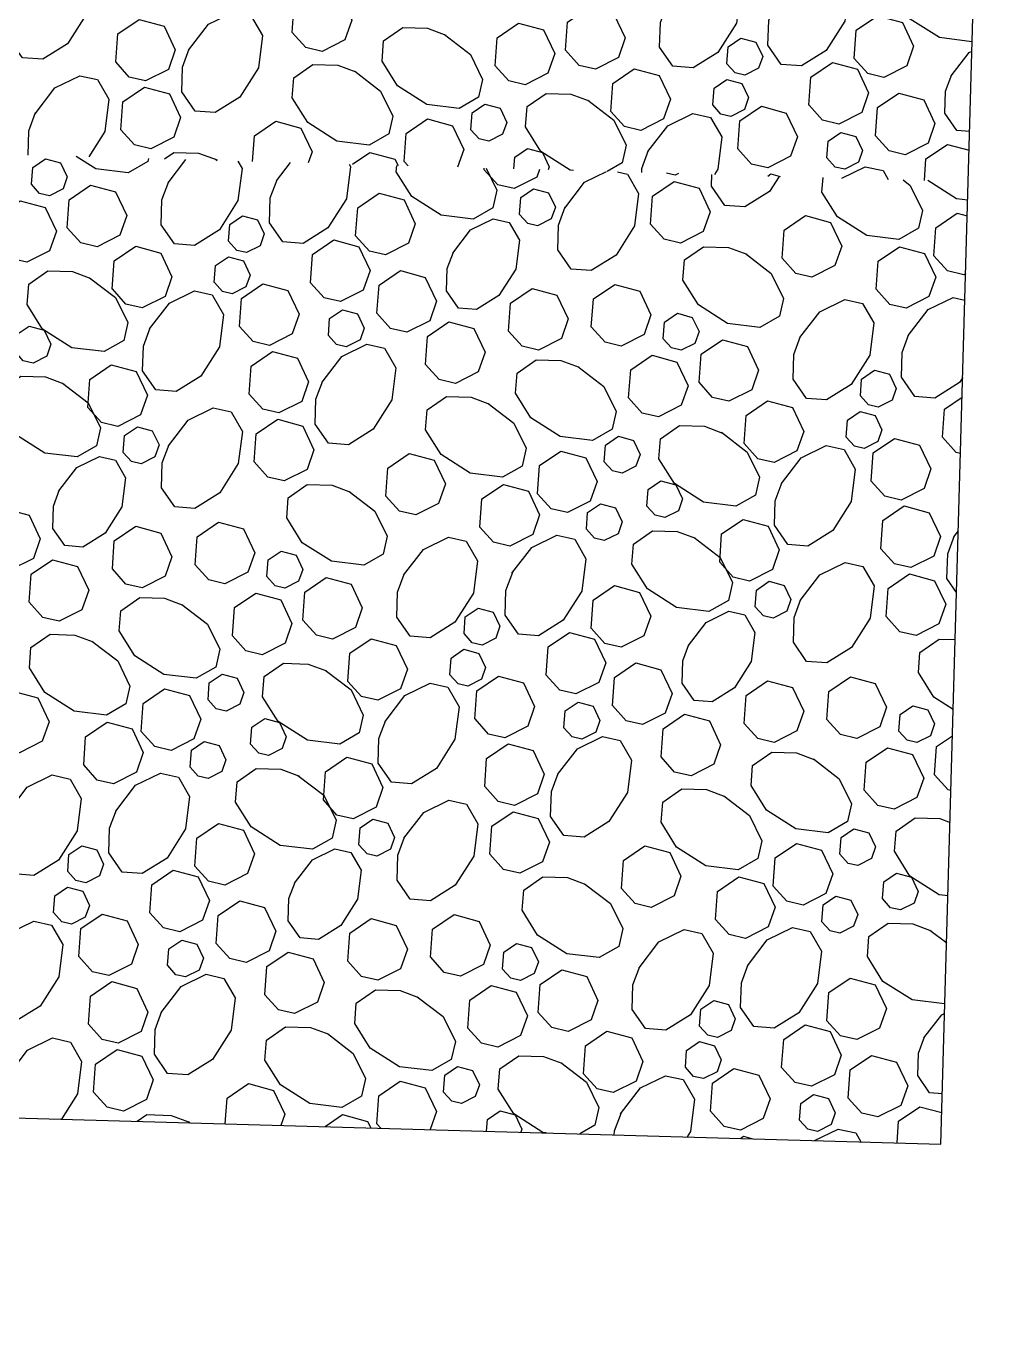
# Model space of a CAD drawing. Header units: feet. Extents: x 6037 to 11520, y 4436 to 7866.
# Drawn here: x 10189.62 to 10200.95, y 5021.64 to 5037.06 of the extents above; entities that cross this region are included whole.
import ezdxf

# ---------------------------------------------------------------- set-up
doc = ezdxf.new("R2010")
doc.units = ezdxf.units.FT
doc.header["$LTSCALE"] = 0.4
doc.header["$MEASUREMENT"] = 0
doc.layers.add('PAVING', color=7, linetype='Continuous')
doc.layers.add('STORM', color=7, linetype='Continuous')

msp = doc.modelspace()

# ---------------------------------------------------------------- linework, layer by layer
at = {"layer": 'PAVING'}
msp.add_arc((9099.491, 3966.236), 1415.192, 38.959154, 49.587737, dxfattribs=at)
at = {"layer": 'STORM', "color": 1, "ltscale": 5, "flags": 128}
for points in [[(10200.628, 5035.245), (10200.948, 5046.492), (10178.453, 5047.131), (10178.133, 5035.884)], [(10189.502, 5037.405), (10189.733, 5037.708), (10190.026, 5037.851), (10190.234, 5037.804), (10190.365, 5037.575), (10190.319, 5037.198), (10190.101, 5036.856), (10189.812, 5036.676), (10189.577, 5036.693), (10189.421, 5036.917), (10189.429, 5037.206), (10189.509, 5037.421)], [(10200.675, 5036.886), (10200.669, 5036.882), (10200.291, 5036.929), (10199.949, 5037.146), (10199.769, 5037.436), (10199.787, 5037.671), (10200.011, 5037.827), (10200.299, 5037.818), (10200.514, 5037.738)], [(10197.102, 5037.306), (10197.333, 5037.608), (10197.626, 5037.751), (10197.834, 5037.705), (10197.965, 5037.476), (10197.919, 5037.099), (10197.701, 5036.757), (10197.412, 5036.576), (10197.176, 5036.594), (10197.021, 5036.818), (10197.03, 5037.107), (10197.109, 5037.321)], [(10198.368, 5037.329), (10198.599, 5037.631), (10198.892, 5037.774), (10199.101, 5037.728), (10199.232, 5037.499), (10199.185, 5037.122), (10198.968, 5036.78), (10198.678, 5036.599), (10198.443, 5036.617), (10198.287, 5036.841), (10198.296, 5037.13), (10198.376, 5037.344)], [(10192.726, 5036.991), (10192.75, 5037.318), (10193, 5037.488), (10193.292, 5037.41), (10193.423, 5037.133), (10193.342, 5036.904), (10193.076, 5036.769), (10192.886, 5036.813), (10192.726, 5036.991)], [(10191.517, 5036.782), (10191.748, 5037.085), (10192.041, 5037.228), (10192.249, 5037.182), (10192.381, 5036.953), (10192.334, 5036.575), (10192.116, 5036.234), (10191.827, 5036.053), (10191.592, 5036.071), (10191.436, 5036.295), (10191.445, 5036.584), (10191.525, 5036.798)], [(10195.922, 5036.782), (10195.946, 5037.11), (10196.196, 5037.28), (10196.488, 5037.202), (10196.619, 5036.925), (10196.539, 5036.696), (10196.272, 5036.561), (10196.082, 5036.605), (10195.922, 5036.782)], [(10190.665, 5036.645), (10190.688, 5036.973), (10190.939, 5037.143), (10191.231, 5037.064), (10191.361, 5036.787), (10191.281, 5036.558), (10191.014, 5036.424), (10190.824, 5036.468), (10190.665, 5036.645)], [(10195.1, 5036.6), (10195.123, 5036.928), (10195.374, 5037.098), (10195.665, 5037.02), (10195.796, 5036.742), (10195.716, 5036.513), (10195.45, 5036.379), (10195.259, 5036.423), (10195.1, 5036.6)], [(10199.294, 5036.687), (10199.317, 5037.015), (10199.567, 5037.185), (10199.86, 5037.107), (10199.99, 5036.829), (10199.91, 5036.6), (10199.643, 5036.465), (10199.454, 5036.51), (10199.294, 5036.687)], [(10194.508, 5036.966), (10194.81, 5036.734), (10194.953, 5036.441), (10194.906, 5036.234), (10194.678, 5036.102), (10194.3, 5036.149), (10193.959, 5036.366), (10193.778, 5036.656), (10193.796, 5036.891), (10194.02, 5037.047), (10194.308, 5037.038), (10194.523, 5036.958)], [(10197.808, 5036.624), (10197.822, 5036.821), (10197.972, 5036.923), (10198.147, 5036.876), (10198.226, 5036.71), (10198.178, 5036.572), (10198.018, 5036.491), (10197.904, 5036.518), (10197.808, 5036.624)], [(10200.429, 5036.484), (10200.637, 5036.756), (10200.672, 5036.773)], [(10193.458, 5036.536), (10193.76, 5036.305), (10193.904, 5036.011), (10193.857, 5035.804), (10193.628, 5035.672), (10193.251, 5035.719), (10192.909, 5035.936), (10192.728, 5036.226), (10192.746, 5036.461), (10192.97, 5036.617), (10193.259, 5036.608), (10193.473, 5036.528)], [(10198.766, 5036.14), (10198.79, 5036.468), (10199.04, 5036.638), (10199.332, 5036.56), (10199.463, 5036.283), (10199.383, 5036.054), (10199.116, 5035.919), (10198.926, 5035.963), (10198.767, 5036.14)], [(10189.722, 5036.039), (10189.953, 5036.341), (10190.246, 5036.484), (10190.454, 5036.438), (10190.586, 5036.209), (10190.539, 5035.832), (10190.351, 5035.536)], [(10196.45, 5036.067), (10196.474, 5036.395), (10196.724, 5036.565), (10197.016, 5036.486), (10197.147, 5036.209), (10197.067, 5035.98), (10196.8, 5035.845), (10196.61, 5035.889), (10196.45, 5036.067)], [(10197.642, 5036.142), (10197.657, 5036.339), (10197.806, 5036.441), (10197.982, 5036.394), (10198.06, 5036.228), (10198.012, 5036.09), (10197.852, 5036.009), (10197.738, 5036.036), (10197.642, 5036.142)], [(10200.645, 5035.832), (10200.496, 5035.844), (10200.356, 5036.045), (10200.364, 5036.305), (10200.436, 5036.498)], [(10190.726, 5035.852), (10190.75, 5036.179), (10191, 5036.35), (10191.292, 5036.271), (10191.423, 5035.994), (10191.343, 5035.765), (10191.075, 5035.63), (10190.885, 5035.675), (10190.726, 5035.852)], [(10199.543, 5035.783), (10199.566, 5036.111), (10199.816, 5036.281), (10200.108, 5036.202), (10200.239, 5035.925), (10200.159, 5035.696), (10199.892, 5035.561), (10199.702, 5035.606), (10199.543, 5035.783)], [(10194.816, 5035.852), (10194.83, 5036.049), (10194.98, 5036.151), (10195.156, 5036.104), (10195.234, 5035.938), (10195.186, 5035.801), (10195.026, 5035.72), (10194.912, 5035.746), (10194.816, 5035.852)], [(10196.016, 5035.375), (10195.977, 5035.38), (10195.635, 5035.598), (10195.454, 5035.887), (10195.472, 5036.123), (10195.696, 5036.278), (10195.985, 5036.269), (10196.199, 5036.19)], [(10196.184, 5036.197), (10196.486, 5035.966), (10196.63, 5035.673), (10196.583, 5035.465), (10196.408, 5035.364)], [(10197.936, 5035.628), (10197.959, 5035.957), (10198.21, 5036.127), (10198.501, 5036.048), (10198.632, 5035.771), (10198.552, 5035.542), (10198.285, 5035.407), (10198.095, 5035.452), (10197.936, 5035.629)], [(10189.641, 5035.556), (10189.65, 5035.84), (10189.729, 5036.054)], [(10194.036, 5035.481), (10194.059, 5035.809), (10194.309, 5035.979), (10194.601, 5035.9), (10194.732, 5035.623), (10194.659, 5035.414)], [(10196.885, 5035.598), (10197.116, 5035.9), (10197.41, 5036.044), (10197.617, 5035.997), (10197.749, 5035.769), (10197.702, 5035.391), (10197.662, 5035.329)], [(10178.133, 5035.883), (10177.814, 5024.636), (10200.309, 5023.997), (10200.628, 5035.245)], [(10192.264, 5035.482), (10192.286, 5035.781), (10192.536, 5035.951), (10192.828, 5035.872), (10192.959, 5035.595), (10192.913, 5035.464)], [(10198.975, 5035.524), (10198.989, 5035.72), (10199.139, 5035.822), (10199.315, 5035.775), (10199.393, 5035.609), (10199.345, 5035.472), (10199.185, 5035.39), (10199.071, 5035.417), (10198.975, 5035.523)], [(10200.115, 5035.259), (10200.133, 5035.512), (10200.384, 5035.682), (10200.639, 5035.613)], [(10189.68, 5035.215), (10189.695, 5035.412), (10189.845, 5035.514), (10190.02, 5035.467), (10190.099, 5035.301), (10190.051, 5035.163), (10189.89, 5035.082), (10189.776, 5035.109), (10189.681, 5035.215)], [(10191.047, 5035.517), (10191.039, 5035.48), (10190.81, 5035.348), (10190.433, 5035.395), (10190.204, 5035.541)], [(10191.235, 5035.511), (10191.346, 5035.588), (10191.634, 5035.58), (10191.849, 5035.5)], [(10191.833, 5035.507), (10191.851, 5035.494)], [(10193.431, 5035.449), (10193.636, 5035.588), (10193.928, 5035.51), (10193.964, 5035.434)], [(10195.318, 5035.395), (10195.328, 5035.531), (10195.478, 5035.633), (10195.653, 5035.585), (10195.732, 5035.42), (10195.719, 5035.384)], [(10196.812, 5035.353), (10196.813, 5035.399), (10196.893, 5035.614)], [(10192.092, 5035.487), (10192.141, 5035.401), (10192.094, 5035.024), (10191.877, 5034.682), (10191.587, 5034.501), (10191.352, 5034.519), (10191.197, 5034.743), (10191.205, 5035.032), (10191.285, 5035.246)], [(10191.277, 5035.231), (10191.486, 5035.505)], [(10193.393, 5035.45), (10193.407, 5035.424), (10193.361, 5035.047), (10193.143, 5034.705), (10192.854, 5034.524), (10192.618, 5034.542), (10192.463, 5034.766), (10192.471, 5035.055), (10192.551, 5035.269)], [(10192.543, 5035.254), (10192.708, 5035.47)], [(10194.993, 5035.405), (10195.119, 5035.147), (10195.073, 5034.939), (10194.844, 5034.807), (10194.467, 5034.854), (10194.125, 5035.072), (10193.944, 5035.361), (10193.95, 5035.434)], [(10194.081, 5035.431), (10194.036, 5035.481)], [(10194.97, 5035.386), (10194.971, 5035.405)], [(10195.617, 5035.387), (10195.587, 5035.299), (10195.32, 5035.164), (10195.129, 5035.209), (10194.97, 5035.386)], [(10196.529, 5035.361), (10196.644, 5035.335), (10196.776, 5035.107), (10196.729, 5034.729), (10196.512, 5034.388), (10196.222, 5034.207), (10195.986, 5034.225), (10195.831, 5034.449), (10195.84, 5034.737), (10195.919, 5034.951)], [(10195.912, 5034.936), (10196.143, 5035.239), (10196.401, 5035.365)], [(10199.149, 5035.287), (10199.425, 5035.421), (10199.633, 5035.375), (10199.692, 5035.271)], [(10190.098, 5034.707), (10190.122, 5035.035), (10190.371, 5035.205), (10190.664, 5035.127), (10190.795, 5034.85), (10190.715, 5034.621), (10190.448, 5034.486), (10190.257, 5034.53), (10190.098, 5034.707)], [(10196.916, 5034.749), (10196.94, 5035.077), (10197.19, 5035.248), (10197.482, 5035.169), (10197.613, 5034.892), (10197.532, 5034.663), (10197.266, 5034.528), (10197.075, 5034.572), (10196.916, 5034.749)], [(10197.243, 5035.341), (10197.204, 5035.321), (10197.103, 5035.345)], [(10198.418, 5035.308), (10198.306, 5035.132), (10198.017, 5034.951), (10197.782, 5034.969), (10197.626, 5035.193), (10197.63, 5035.33)], [(10198.285, 5035.311), (10198.322, 5035.336), (10198.431, 5035.307)], [(10199.866, 5035.267), (10199.95, 5035.202), (10200.093, 5034.909), (10200.047, 5034.701), (10199.818, 5034.57), (10199.441, 5034.617), (10199.099, 5034.834), (10198.918, 5035.124), (10198.931, 5035.293)], [(10200.622, 5035.03), (10200.49, 5035.046), (10200.157, 5035.258)], [(10193.469, 5034.612), (10193.493, 5034.94), (10193.743, 5035.11), (10194.035, 5035.032), (10194.166, 5034.754), (10194.086, 5034.525), (10193.819, 5034.391), (10193.629, 5034.435), (10193.469, 5034.612)], [(10195.385, 5034.862), (10195.399, 5035.059), (10195.549, 5035.161), (10195.724, 5035.114), (10195.803, 5034.947), (10195.755, 5034.81), (10195.595, 5034.729), (10195.481, 5034.756), (10195.385, 5034.862)], [(10189.275, 5034.525), (10189.299, 5034.853), (10189.549, 5035.023), (10189.841, 5034.945), (10189.972, 5034.667), (10189.892, 5034.438), (10189.625, 5034.304), (10189.435, 5034.348), (10189.275, 5034.525)], [(10191.983, 5034.549), (10191.997, 5034.746), (10192.147, 5034.848), (10192.323, 5034.801), (10192.401, 5034.635), (10192.353, 5034.497), (10192.193, 5034.416), (10192.079, 5034.443), (10191.983, 5034.549)], [(10194.604, 5034.409), (10194.813, 5034.681), (10195.076, 5034.81), (10195.264, 5034.768), (10195.382, 5034.563), (10195.34, 5034.223), (10195.144, 5033.915), (10194.883, 5033.752), (10194.672, 5033.769), (10194.532, 5033.97), (10194.54, 5034.23), (10194.611, 5034.423)], [(10198.452, 5034.35), (10198.476, 5034.678), (10198.726, 5034.849), (10199.018, 5034.77), (10199.149, 5034.493), (10199.069, 5034.264), (10198.802, 5034.129), (10198.612, 5034.173), (10198.452, 5034.351)], [(10200.226, 5034.379), (10200.249, 5034.707), (10200.499, 5034.877), (10200.617, 5034.845)], [(10190.625, 5033.991), (10190.649, 5034.32), (10190.899, 5034.49), (10191.191, 5034.411), (10191.322, 5034.134), (10191.242, 5033.905), (10190.975, 5033.77), (10190.785, 5033.815), (10190.626, 5033.992)], [(10192.942, 5034.065), (10192.966, 5034.393), (10193.216, 5034.564), (10193.508, 5034.485), (10193.639, 5034.208), (10193.558, 5033.979), (10193.291, 5033.844), (10193.101, 5033.888), (10192.942, 5034.065)], [(10198.023, 5034.405), (10198.326, 5034.174), (10198.469, 5033.881), (10198.422, 5033.673), (10198.194, 5033.542), (10197.816, 5033.588), (10197.474, 5033.806), (10197.293, 5034.095), (10197.312, 5034.331), (10197.536, 5034.486), (10197.825, 5034.477), (10198.039, 5034.398)], [(10199.552, 5033.988), (10199.576, 5034.316), (10199.826, 5034.486), (10200.118, 5034.408), (10200.249, 5034.131), (10200.169, 5033.902), (10199.903, 5033.767), (10199.712, 5033.811), (10199.553, 5033.988)], [(10191.817, 5034.067), (10191.832, 5034.264), (10191.982, 5034.366), (10192.157, 5034.319), (10192.235, 5034.153), (10192.187, 5034.015), (10192.027, 5033.934), (10191.913, 5033.961), (10191.818, 5034.067)], [(10200.598, 5034.169), (10200.575, 5034.157), (10200.385, 5034.202), (10200.226, 5034.379)], [(10190.359, 5034.122), (10190.662, 5033.891), (10190.805, 5033.598), (10190.759, 5033.39), (10190.53, 5033.259), (10190.152, 5033.305), (10189.811, 5033.523), (10189.63, 5033.812), (10189.648, 5034.048), (10189.872, 5034.203), (10190.16, 5034.194), (10190.375, 5034.115)], [(10193.718, 5033.708), (10193.742, 5034.035), (10193.992, 5034.206), (10194.283, 5034.127), (10194.414, 5033.85), (10194.335, 5033.621), (10194.068, 5033.486), (10193.878, 5033.531), (10193.718, 5033.708)], [(10191.061, 5033.524), (10191.292, 5033.825), (10191.585, 5033.969), (10191.793, 5033.922), (10191.924, 5033.694), (10191.878, 5033.316), (10191.66, 5032.974), (10191.371, 5032.793), (10191.135, 5032.812), (10190.98, 5033.036), (10190.989, 5033.324), (10191.068, 5033.538)], [(10192.111, 5033.554), (10192.135, 5033.882), (10192.385, 5034.052), (10192.677, 5033.973), (10192.808, 5033.696), (10192.728, 5033.467), (10192.461, 5033.332), (10192.271, 5033.377), (10192.111, 5033.554)], [(10195.256, 5033.499), (10195.28, 5033.827), (10195.53, 5033.998), (10195.822, 5033.919), (10195.953, 5033.642), (10195.873, 5033.413), (10195.606, 5033.278), (10195.416, 5033.323), (10195.256, 5033.5)], [(10196.223, 5033.546), (10196.247, 5033.875), (10196.497, 5034.045), (10196.789, 5033.966), (10196.92, 5033.689), (10196.84, 5033.46), (10196.573, 5033.325), (10196.383, 5033.37), (10196.224, 5033.546)], [(10198.661, 5033.424), (10198.892, 5033.726), (10199.185, 5033.87), (10199.393, 5033.823), (10199.525, 5033.594), (10199.478, 5033.217), (10199.26, 5032.875), (10198.971, 5032.694), (10198.736, 5032.712), (10198.58, 5032.936), (10198.589, 5033.225), (10198.668, 5033.439)], [(10199.927, 5033.447), (10200.158, 5033.75), (10200.451, 5033.893), (10200.589, 5033.862)], [(10193.151, 5033.449), (10193.165, 5033.646), (10193.315, 5033.747), (10193.49, 5033.7), (10193.568, 5033.534), (10193.521, 5033.397), (10193.36, 5033.316), (10193.247, 5033.342), (10193.151, 5033.448)], [(10197.064, 5033.408), (10197.079, 5033.605), (10197.229, 5033.707), (10197.403, 5033.66), (10197.482, 5033.494), (10197.434, 5033.356), (10197.274, 5033.276), (10197.16, 5033.302), (10197.064, 5033.408)], [(10189.489, 5033.259), (10189.503, 5033.456), (10189.653, 5033.558), (10189.828, 5033.511), (10189.907, 5033.345), (10189.859, 5033.207), (10189.699, 5033.126), (10189.585, 5033.153), (10189.489, 5033.259)], [(10194.285, 5033.109), (10194.309, 5033.437), (10194.559, 5033.607), (10194.851, 5033.528), (10194.982, 5033.251), (10194.901, 5033.022), (10194.635, 5032.887), (10194.444, 5032.932), (10194.285, 5033.109)], [(10197.482, 5032.901), (10197.505, 5033.228), (10197.755, 5033.399), (10198.047, 5033.32), (10198.178, 5033.043), (10198.098, 5032.814), (10197.831, 5032.679), (10197.641, 5032.723), (10197.482, 5032.901)], [(10200.563, 5032.956), (10200.527, 5032.898), (10200.237, 5032.717), (10200.002, 5032.736), (10199.847, 5032.959), (10199.855, 5033.248), (10199.935, 5033.462)], [(10192.224, 5032.763), (10192.248, 5033.091), (10192.498, 5033.261), (10192.789, 5033.183), (10192.92, 5032.906), (10192.84, 5032.676), (10192.573, 5032.542), (10192.383, 5032.586), (10192.224, 5032.763)], [(10193.076, 5032.901), (10193.307, 5033.203), (10193.6, 5033.346), (10193.808, 5033.3), (10193.94, 5033.071), (10193.893, 5032.694), (10193.675, 5032.352), (10193.386, 5032.171), (10193.151, 5032.189), (10192.995, 5032.413), (10193.004, 5032.702), (10193.084, 5032.916)], [(10196.659, 5032.718), (10196.683, 5033.046), (10196.933, 5033.217), (10197.224, 5033.138), (10197.355, 5032.861), (10197.275, 5032.632), (10197.009, 5032.497), (10196.818, 5032.541), (10196.659, 5032.718)], [(10190.339, 5032.607), (10190.363, 5032.934), (10190.613, 5033.105), (10190.905, 5033.026), (10191.036, 5032.749), (10190.955, 5032.52), (10190.689, 5032.385), (10190.499, 5032.429), (10190.339, 5032.607)], [(10196.066, 5033.084), (10196.369, 5032.853), (10196.512, 5032.56), (10196.466, 5032.352), (10196.237, 5032.22), (10195.859, 5032.267), (10195.517, 5032.484), (10195.337, 5032.774), (10195.355, 5033.009), (10195.579, 5033.165), (10195.868, 5033.156), (10196.082, 5033.076)], [(10199.367, 5032.743), (10199.381, 5032.939), (10199.531, 5033.041), (10199.706, 5032.994), (10199.785, 5032.828), (10199.737, 5032.691), (10199.577, 5032.609), (10199.462, 5032.636), (10199.367, 5032.743)], [(10190.043, 5032.891), (10190.345, 5032.66), (10190.488, 5032.367), (10190.442, 5032.159), (10190.213, 5032.028), (10189.835, 5032.074), (10189.494, 5032.292), (10189.313, 5032.582), (10189.331, 5032.817), (10189.555, 5032.972), (10189.844, 5032.964), (10190.058, 5032.884)], [(10195.017, 5032.654), (10195.319, 5032.423), (10195.462, 5032.13), (10195.416, 5031.922), (10195.187, 5031.79), (10194.809, 5031.837), (10194.468, 5032.055), (10194.287, 5032.344), (10194.305, 5032.579), (10194.529, 5032.735), (10194.818, 5032.726), (10195.032, 5032.646)], [(10191.281, 5032.157), (10191.512, 5032.459), (10191.805, 5032.602), (10192.013, 5032.556), (10192.145, 5032.327), (10192.098, 5031.95), (10191.881, 5031.608), (10191.591, 5031.427), (10191.355, 5031.446), (10191.2, 5031.669), (10191.209, 5031.958), (10191.288, 5032.172)], [(10198.009, 5032.185), (10198.033, 5032.513), (10198.283, 5032.683), (10198.575, 5032.605), (10198.705, 5032.327), (10198.626, 5032.099), (10198.359, 5031.963), (10198.168, 5032.008), (10198.009, 5032.185)], [(10200.326, 5032.259), (10200.349, 5032.586), (10200.557, 5032.728)], [(10192.285, 5031.97), (10192.308, 5032.298), (10192.559, 5032.468), (10192.851, 5032.389), (10192.982, 5032.112), (10192.902, 5031.883), (10192.635, 5031.749), (10192.444, 5031.793), (10192.285, 5031.97)], [(10199.201, 5032.26), (10199.215, 5032.457), (10199.366, 5032.559), (10199.541, 5032.512), (10199.619, 5032.346), (10199.571, 5032.209), (10199.411, 5032.127), (10199.297, 5032.154), (10199.201, 5032.261)], [(10190.754, 5032.082), (10190.768, 5032.279), (10190.918, 5032.381), (10191.093, 5032.334), (10191.172, 5032.168), (10191.124, 5032.031), (10190.964, 5031.949), (10190.85, 5031.976), (10190.754, 5032.082)], [(10196.375, 5031.971), (10196.389, 5032.167), (10196.539, 5032.27), (10196.715, 5032.222), (10196.793, 5032.056), (10196.745, 5031.919), (10196.585, 5031.838), (10196.471, 5031.864), (10196.375, 5031.971)], [(10197.743, 5032.316), (10198.045, 5032.085), (10198.189, 5031.791), (10198.142, 5031.583), (10197.913, 5031.452), (10197.536, 5031.499), (10197.194, 5031.716), (10197.013, 5032.006), (10197.032, 5032.241), (10197.255, 5032.396), (10197.544, 5032.388), (10197.758, 5032.308)], [(10198.444, 5031.717), (10198.676, 5032.019), (10198.968, 5032.162), (10199.176, 5032.116), (10199.308, 5031.887), (10199.261, 5031.509), (10199.044, 5031.167), (10198.754, 5030.987), (10198.519, 5031.005), (10198.364, 5031.229), (10198.372, 5031.517), (10198.452, 5031.732)], [(10199.494, 5031.747), (10199.518, 5032.075), (10199.768, 5032.245), (10200.06, 5032.167), (10200.191, 5031.889), (10200.111, 5031.66), (10199.844, 5031.525), (10199.654, 5031.57), (10199.495, 5031.747)], [(10200.538, 5032.069), (10200.485, 5032.082), (10200.326, 5032.258)], [(10190.002, 5031.632), (10190.21, 5031.904), (10190.474, 5032.033), (10190.661, 5031.991), (10190.78, 5031.786), (10190.738, 5031.446), (10190.542, 5031.138), (10190.281, 5030.975), (10190.07, 5030.992), (10189.93, 5031.193), (10189.937, 5031.453), (10190.009, 5031.646)], [(10193.821, 5031.571), (10193.845, 5031.899), (10194.095, 5032.069), (10194.387, 5031.991), (10194.518, 5031.714), (10194.438, 5031.484), (10194.171, 5031.35), (10193.981, 5031.394), (10193.822, 5031.571)], [(10195.595, 5031.599), (10195.618, 5031.927), (10195.868, 5032.097), (10196.16, 5032.019), (10196.291, 5031.741), (10196.211, 5031.513), (10195.944, 5031.378), (10195.754, 5031.422), (10195.595, 5031.599)], [(10193.392, 5031.626), (10193.695, 5031.395), (10193.838, 5031.102), (10193.791, 5030.893), (10193.563, 5030.762), (10193.185, 5030.809), (10192.843, 5031.026), (10192.663, 5031.316), (10192.681, 5031.551), (10192.904, 5031.707), (10193.194, 5031.698), (10193.408, 5031.618)], [(10194.921, 5031.209), (10194.945, 5031.537), (10195.195, 5031.707), (10195.488, 5031.628), (10195.618, 5031.351), (10195.538, 5031.122), (10195.271, 5030.987), (10195.081, 5031.032), (10194.922, 5031.208)], [(10196.873, 5031.452), (10196.887, 5031.649), (10197.037, 5031.751), (10197.212, 5031.704), (10197.29, 5031.538), (10197.242, 5031.4), (10197.082, 5031.319), (10196.968, 5031.346), (10196.873, 5031.452)], [(10189.087, 5030.928), (10189.111, 5031.256), (10189.361, 5031.426), (10189.653, 5031.348), (10189.783, 5031.071), (10189.704, 5030.842), (10189.437, 5030.707), (10189.247, 5030.751), (10189.087, 5030.928)], [(10196.165, 5031.183), (10196.18, 5031.38), (10196.33, 5031.482), (10196.505, 5031.435), (10196.584, 5031.268), (10196.535, 5031.131), (10196.375, 5031.05), (10196.261, 5031.077), (10196.165, 5031.183)], [(10199.607, 5030.956), (10199.631, 5031.284), (10199.881, 5031.455), (10200.173, 5031.376), (10200.304, 5031.099), (10200.224, 5030.87), (10199.957, 5030.735), (10199.767, 5030.779), (10199.607, 5030.956)], [(10190.626, 5030.72), (10190.649, 5031.048), (10190.899, 5031.218), (10191.191, 5031.139), (10191.322, 5030.862), (10191.242, 5030.633), (10190.975, 5030.498), (10190.785, 5030.543), (10190.626, 5030.72)], [(10191.593, 5030.767), (10191.616, 5031.095), (10191.866, 5031.265), (10192.158, 5031.187), (10192.289, 5030.909), (10192.209, 5030.68), (10191.942, 5030.545), (10191.752, 5030.59), (10191.593, 5030.767)], [(10197.723, 5030.8), (10197.746, 5031.128), (10197.997, 5031.298), (10198.288, 5031.219), (10198.419, 5030.942), (10198.339, 5030.713), (10198.072, 5030.578), (10197.882, 5030.623), (10197.723, 5030.8)], [(10194.03, 5030.645), (10194.261, 5030.947), (10194.554, 5031.09), (10194.762, 5031.044), (10194.893, 5030.815), (10194.847, 5030.437), (10194.63, 5030.096), (10194.34, 5029.915), (10194.105, 5029.933), (10193.949, 5030.157), (10193.957, 5030.446), (10194.037, 5030.66)], [(10195.296, 5030.668), (10195.527, 5030.97), (10195.82, 5031.113), (10196.029, 5031.067), (10196.16, 5030.838), (10196.113, 5030.46), (10195.896, 5030.119), (10195.606, 5029.938), (10195.371, 5029.956), (10195.216, 5030.18), (10195.224, 5030.469), (10195.304, 5030.683)], [(10197.426, 5031.085), (10197.728, 5030.853), (10197.872, 5030.561), (10197.826, 5030.352), (10197.597, 5030.221), (10197.219, 5030.268), (10196.878, 5030.485), (10196.697, 5030.775), (10196.715, 5031.01), (10196.939, 5031.166), (10197.228, 5031.157), (10197.442, 5031.077)], [(10200.492, 5030.443), (10200.379, 5030.606), (10200.388, 5030.895), (10200.467, 5031.109)], [(10200.459, 5031.094), (10200.513, 5031.163)], [(10192.433, 5030.629), (10192.447, 5030.826), (10192.598, 5030.928), (10192.773, 5030.88), (10192.851, 5030.714), (10192.803, 5030.577), (10192.643, 5030.496), (10192.529, 5030.522), (10192.433, 5030.629)], [(10189.654, 5030.329), (10189.678, 5030.657), (10189.928, 5030.827), (10190.22, 5030.749), (10190.351, 5030.472), (10190.271, 5030.243), (10190.004, 5030.107), (10189.814, 5030.152), (10189.654, 5030.329)], [(10198.664, 5030.35), (10198.895, 5030.652), (10199.189, 5030.796), (10199.397, 5030.749), (10199.528, 5030.52), (10199.481, 5030.143), (10199.264, 5029.801), (10198.974, 5029.621), (10198.739, 5029.639), (10198.584, 5029.862), (10198.592, 5030.151), (10198.672, 5030.366)], [(10192.85, 5030.121), (10192.874, 5030.449), (10193.124, 5030.619), (10193.416, 5030.541), (10193.547, 5030.264), (10193.467, 5030.034), (10193.2, 5029.9), (10193.01, 5029.944), (10192.85, 5030.121)], [(10198.138, 5030.276), (10198.152, 5030.473), (10198.302, 5030.575), (10198.477, 5030.527), (10198.556, 5030.361), (10198.508, 5030.224), (10198.347, 5030.142), (10198.234, 5030.17), (10198.138, 5030.276)], [(10199.669, 5030.163), (10199.692, 5030.491), (10199.942, 5030.661), (10200.234, 5030.582), (10200.365, 5030.306), (10200.285, 5030.076), (10200.018, 5029.942), (10199.828, 5029.986), (10199.669, 5030.163)], [(10192.028, 5029.939), (10192.052, 5030.267), (10192.302, 5030.437), (10192.594, 5030.358), (10192.724, 5030.081), (10192.644, 5029.852), (10192.378, 5029.717), (10192.187, 5029.762), (10192.028, 5029.939)], [(10196.222, 5030.025), (10196.245, 5030.353), (10196.495, 5030.524), (10196.788, 5030.445), (10196.918, 5030.168), (10196.838, 5029.939), (10196.572, 5029.804), (10196.381, 5029.849), (10196.222, 5030.026)], [(10191.436, 5030.305), (10191.738, 5030.073), (10191.881, 5029.78), (10191.835, 5029.572), (10191.606, 5029.441), (10191.228, 5029.487), (10190.887, 5029.705), (10190.706, 5029.995), (10190.724, 5030.23), (10190.948, 5030.385), (10191.237, 5030.377), (10191.451, 5030.297)], [(10194.736, 5029.963), (10194.75, 5030.16), (10194.9, 5030.262), (10195.075, 5030.215), (10195.154, 5030.049), (10195.106, 5029.911), (10194.946, 5029.83), (10194.832, 5029.857), (10194.736, 5029.963)], [(10197.357, 5029.823), (10197.565, 5030.095), (10197.829, 5030.224), (10198.016, 5030.182), (10198.135, 5029.977), (10198.093, 5029.636), (10197.897, 5029.329), (10197.636, 5029.166), (10197.425, 5029.183), (10197.285, 5029.384), (10197.292, 5029.644), (10197.364, 5029.837)], [(10195.694, 5029.479), (10195.718, 5029.807), (10195.968, 5029.977), (10196.26, 5029.899), (10196.391, 5029.621), (10196.311, 5029.393), (10196.044, 5029.258), (10195.854, 5029.302), (10195.695, 5029.479)], [(10190.386, 5029.874), (10190.688, 5029.644), (10190.831, 5029.35), (10190.785, 5029.142), (10190.556, 5029.011), (10190.179, 5029.058), (10189.837, 5029.275), (10189.656, 5029.565), (10189.674, 5029.8), (10189.898, 5029.955), (10190.187, 5029.947), (10190.401, 5029.867)], [(10193.378, 5029.405), (10193.402, 5029.734), (10193.652, 5029.903), (10193.944, 5029.825), (10194.074, 5029.548), (10193.995, 5029.319), (10193.728, 5029.184), (10193.538, 5029.228), (10193.378, 5029.405)], [(10200.453, 5029.075), (10200.227, 5029.219), (10200.046, 5029.509), (10200.064, 5029.744), (10200.288, 5029.9), (10200.477, 5029.894)], [(10194.57, 5029.481), (10194.584, 5029.678), (10194.734, 5029.78), (10194.91, 5029.732), (10194.988, 5029.566), (10194.94, 5029.429), (10194.78, 5029.348), (10194.666, 5029.375), (10194.57, 5029.481)], [(10193.112, 5029.536), (10193.415, 5029.305), (10193.558, 5029.012), (10193.511, 5028.804), (10193.283, 5028.672), (10192.905, 5028.719), (10192.563, 5028.937), (10192.382, 5029.226), (10192.401, 5029.461), (10192.624, 5029.617), (10192.913, 5029.608), (10193.128, 5029.529)], [(10196.471, 5029.121), (10196.494, 5029.449), (10196.744, 5029.62), (10197.036, 5029.541), (10197.167, 5029.264), (10197.087, 5029.035), (10196.821, 5028.9), (10196.63, 5028.945), (10196.471, 5029.122)], [(10191.744, 5029.191), (10191.758, 5029.388), (10191.909, 5029.49), (10192.084, 5029.443), (10192.162, 5029.277), (10192.114, 5029.139), (10191.954, 5029.058), (10191.84, 5029.085), (10191.744, 5029.191)], [(10193.813, 5028.937), (10194.044, 5029.24), (10194.338, 5029.383), (10194.545, 5029.336), (10194.677, 5029.107), (10194.63, 5028.73), (10194.413, 5028.388), (10194.123, 5028.207), (10193.888, 5028.226), (10193.733, 5028.449), (10193.741, 5028.738), (10193.821, 5028.952)], [(10194.863, 5028.967), (10194.887, 5029.295), (10195.138, 5029.466), (10195.429, 5029.387), (10195.56, 5029.11), (10195.48, 5028.881), (10195.213, 5028.746), (10195.023, 5028.79), (10194.864, 5028.967)], [(10198.009, 5028.913), (10198.033, 5029.241), (10198.283, 5029.411), (10198.575, 5029.333), (10198.705, 5029.056), (10198.626, 5028.827), (10198.359, 5028.692), (10198.168, 5028.736), (10198.009, 5028.913)], [(10198.976, 5028.96), (10199, 5029.288), (10199.25, 5029.458), (10199.542, 5029.38), (10199.673, 5029.103), (10199.593, 5028.873), (10199.326, 5028.739), (10199.136, 5028.783), (10198.976, 5028.96)], [(10189.19, 5028.792), (10189.214, 5029.119), (10189.464, 5029.29), (10189.756, 5029.211), (10189.887, 5028.934), (10189.807, 5028.705), (10189.54, 5028.57), (10189.35, 5028.615), (10189.191, 5028.792)], [(10190.964, 5028.82), (10190.987, 5029.148), (10191.237, 5029.318), (10191.529, 5029.239), (10191.66, 5028.962), (10191.58, 5028.733), (10191.313, 5028.598), (10191.123, 5028.643), (10190.964, 5028.82)], [(10195.903, 5028.862), (10195.918, 5029.059), (10196.068, 5029.161), (10196.243, 5029.114), (10196.321, 5028.948), (10196.274, 5028.81), (10196.113, 5028.729), (10195.999, 5028.756), (10195.903, 5028.862)], [(10199.817, 5028.822), (10199.831, 5029.019), (10199.981, 5029.121), (10200.156, 5029.074), (10200.235, 5028.907), (10200.187, 5028.77), (10200.027, 5028.689), (10199.913, 5028.716), (10199.817, 5028.822)], [(10190.291, 5028.429), (10190.314, 5028.757), (10190.565, 5028.927), (10190.856, 5028.849), (10190.987, 5028.572), (10190.907, 5028.343), (10190.64, 5028.208), (10190.45, 5028.252), (10190.291, 5028.429)], [(10192.242, 5028.673), (10192.256, 5028.87), (10192.406, 5028.972), (10192.581, 5028.924), (10192.659, 5028.758), (10192.612, 5028.621), (10192.452, 5028.54), (10192.337, 5028.567), (10192.242, 5028.672)], [(10197.038, 5028.522), (10197.061, 5028.85), (10197.312, 5029.02), (10197.603, 5028.942), (10197.734, 5028.665), (10197.654, 5028.436), (10197.388, 5028.301), (10197.197, 5028.345), (10197.038, 5028.522)], [(10195.829, 5028.315), (10196.06, 5028.617), (10196.353, 5028.76), (10196.561, 5028.713), (10196.692, 5028.485), (10196.646, 5028.107), (10196.428, 5027.766), (10196.139, 5027.585), (10195.903, 5027.603), (10195.748, 5027.827), (10195.756, 5028.116), (10195.837, 5028.33)], [(10200.234, 5028.314), (10200.258, 5028.642), (10200.445, 5028.769)], [(10191.535, 5028.403), (10191.549, 5028.6), (10191.699, 5028.702), (10191.874, 5028.655), (10191.952, 5028.489), (10191.904, 5028.351), (10191.744, 5028.271), (10191.63, 5028.297), (10191.535, 5028.403)], [(10194.977, 5028.177), (10195, 5028.505), (10195.25, 5028.675), (10195.542, 5028.596), (10195.673, 5028.319), (10195.593, 5028.09), (10195.326, 5027.955), (10195.136, 5028), (10194.977, 5028.177)], [(10198.819, 5028.498), (10199.121, 5028.267), (10199.265, 5027.973), (10199.218, 5027.766), (10198.99, 5027.634), (10198.612, 5027.68), (10198.27, 5027.898), (10198.09, 5028.188), (10198.107, 5028.423), (10198.332, 5028.578), (10198.62, 5028.57), (10198.834, 5028.49)], [(10199.411, 5028.132), (10199.435, 5028.46), (10199.685, 5028.63), (10199.977, 5028.552), (10200.108, 5028.274), (10200.028, 5028.046), (10199.761, 5027.91), (10199.571, 5027.955), (10199.412, 5028.132)], [(10193.092, 5028.02), (10193.115, 5028.348), (10193.365, 5028.518), (10193.658, 5028.44), (10193.788, 5028.163), (10193.708, 5027.934), (10193.441, 5027.799), (10193.251, 5027.843), (10193.092, 5028.021)], [(10189.399, 5027.865), (10189.63, 5028.168), (10189.923, 5028.311), (10190.131, 5028.264), (10190.263, 5028.035), (10190.216, 5027.658), (10189.998, 5027.316), (10189.709, 5027.135), (10189.474, 5027.154), (10189.318, 5027.377), (10189.327, 5027.666), (10189.406, 5027.88)], [(10190.665, 5027.888), (10190.896, 5028.191), (10191.189, 5028.334), (10191.398, 5028.287), (10191.529, 5028.059), (10191.482, 5027.681), (10191.265, 5027.339), (10190.975, 5027.159), (10190.74, 5027.176), (10190.584, 5027.4), (10190.593, 5027.689), (10190.673, 5027.903)], [(10192.795, 5028.305), (10193.098, 5028.074), (10193.241, 5027.781), (10193.195, 5027.573), (10192.966, 5027.442), (10192.588, 5027.488), (10192.247, 5027.706), (10192.066, 5027.995), (10192.084, 5028.23), (10192.308, 5028.386), (10192.596, 5028.378), (10192.811, 5028.298)], [(10200.426, 5028.129), (10200.394, 5028.137), (10200.234, 5028.314)], [(10197.77, 5028.068), (10198.072, 5027.837), (10198.215, 5027.543), (10198.169, 5027.335), (10197.94, 5027.204), (10197.562, 5027.251), (10197.22, 5027.468), (10197.04, 5027.758), (10197.058, 5027.993), (10197.282, 5028.149), (10197.57, 5028.14), (10197.784, 5028.06)], [(10194.033, 5027.571), (10194.265, 5027.873), (10194.558, 5028.016), (10194.766, 5027.97), (10194.897, 5027.741), (10194.85, 5027.364), (10194.633, 5027.022), (10194.343, 5026.841), (10194.108, 5026.859), (10193.953, 5027.083), (10193.961, 5027.372), (10194.041, 5027.586)], [(10195.038, 5027.384), (10195.061, 5027.711), (10195.311, 5027.882), (10195.603, 5027.803), (10195.734, 5027.526), (10195.654, 5027.297), (10195.387, 5027.162), (10195.197, 5027.206), (10195.038, 5027.384)], [(10200.392, 5026.9), (10200.288, 5026.912), (10199.947, 5027.13), (10199.766, 5027.419), (10199.784, 5027.654), (10200.008, 5027.81), (10200.297, 5027.802), (10200.416, 5027.757)], [(10191.591, 5027.246), (10191.615, 5027.574), (10191.865, 5027.745), (10192.157, 5027.666), (10192.288, 5027.389), (10192.207, 5027.16), (10191.941, 5027.025), (10191.75, 5027.069), (10191.591, 5027.246)], [(10193.507, 5027.496), (10193.521, 5027.693), (10193.671, 5027.795), (10193.846, 5027.748), (10193.925, 5027.582), (10193.877, 5027.444), (10193.717, 5027.363), (10193.602, 5027.39), (10193.507, 5027.496)], [(10199.128, 5027.384), (10199.142, 5027.581), (10199.292, 5027.683), (10199.467, 5027.636), (10199.546, 5027.47), (10199.498, 5027.333), (10199.338, 5027.252), (10199.223, 5027.278), (10199.128, 5027.384)], [(10198.347, 5027.013), (10198.371, 5027.341), (10198.621, 5027.511), (10198.913, 5027.432), (10199.044, 5027.155), (10198.964, 5026.926), (10198.697, 5026.791), (10198.507, 5026.836), (10198.348, 5027.013)], [(10190.105, 5027.184), (10190.119, 5027.38), (10190.269, 5027.482), (10190.444, 5027.435), (10190.523, 5027.269), (10190.475, 5027.132), (10190.315, 5027.051), (10190.201, 5027.077), (10190.105, 5027.184)], [(10192.755, 5027.046), (10192.963, 5027.318), (10193.227, 5027.447), (10193.414, 5027.405), (10193.532, 5027.199), (10193.49, 5026.859), (10193.295, 5026.552), (10193.034, 5026.389), (10192.822, 5026.406), (10192.682, 5026.607), (10192.69, 5026.867), (10192.762, 5027.06)], [(10196.574, 5026.985), (10196.598, 5027.313), (10196.848, 5027.483), (10197.14, 5027.404), (10197.271, 5027.127), (10197.191, 5026.898), (10196.924, 5026.763), (10196.734, 5026.808), (10196.574, 5026.985)], [(10191.064, 5026.7), (10191.087, 5027.028), (10191.337, 5027.198), (10191.629, 5027.119), (10191.76, 5026.842), (10191.68, 5026.613), (10191.413, 5026.478), (10191.223, 5026.523), (10191.064, 5026.699)], [(10196.145, 5027.039), (10196.447, 5026.808), (10196.591, 5026.515), (10196.544, 5026.307), (10196.316, 5026.176), (10195.938, 5026.222), (10195.596, 5026.44), (10195.415, 5026.729), (10195.433, 5026.964), (10195.657, 5027.12), (10195.946, 5027.112), (10196.16, 5027.032)], [(10197.674, 5026.622), (10197.698, 5026.95), (10197.948, 5027.121), (10198.24, 5027.042), (10198.371, 5026.765), (10198.291, 5026.536), (10198.024, 5026.401), (10197.834, 5026.445), (10197.674, 5026.623)], [(10199.625, 5026.866), (10199.64, 5027.063), (10199.79, 5027.165), (10199.965, 5027.118), (10200.043, 5026.951), (10199.995, 5026.814), (10199.835, 5026.733), (10199.721, 5026.759), (10199.625, 5026.866)], [(10189.939, 5026.701), (10189.953, 5026.898), (10190.103, 5027), (10190.279, 5026.953), (10190.357, 5026.787), (10190.309, 5026.65), (10190.149, 5026.568), (10190.035, 5026.595), (10189.939, 5026.702)], [(10198.918, 5026.596), (10198.932, 5026.793), (10199.082, 5026.896), (10199.257, 5026.848), (10199.336, 5026.682), (10199.288, 5026.544), (10199.128, 5026.464), (10199.014, 5026.49), (10198.918, 5026.596)], [(10191.84, 5026.342), (10191.863, 5026.67), (10192.114, 5026.84), (10192.405, 5026.761), (10192.536, 5026.484), (10192.457, 5026.255), (10192.189, 5026.12), (10191.999, 5026.165), (10191.84, 5026.342)], [(10189.182, 5026.158), (10189.414, 5026.46), (10189.707, 5026.603), (10189.915, 5026.557), (10190.046, 5026.328), (10189.999, 5025.95), (10189.782, 5025.609), (10189.492, 5025.428), (10189.257, 5025.446), (10189.102, 5025.67), (10189.11, 5025.959), (10189.19, 5026.173)], [(10190.233, 5026.188), (10190.257, 5026.516), (10190.507, 5026.686), (10190.798, 5026.608), (10190.929, 5026.33), (10190.849, 5026.101), (10190.583, 5025.966), (10190.392, 5026.011), (10190.233, 5026.188)], [(10193.378, 5026.134), (10193.402, 5026.462), (10193.652, 5026.632), (10193.943, 5026.553), (10194.074, 5026.276), (10193.995, 5026.047), (10193.728, 5025.912), (10193.537, 5025.957), (10193.378, 5026.134)], [(10194.345, 5026.18), (10194.369, 5026.509), (10194.619, 5026.679), (10194.911, 5026.6), (10195.042, 5026.323), (10194.962, 5026.094), (10194.695, 5025.959), (10194.505, 5026.004), (10194.346, 5026.181)], [(10200.356, 5025.638), (10200.35, 5025.635), (10199.972, 5025.682), (10199.63, 5025.899), (10199.449, 5026.189), (10199.467, 5026.424), (10199.692, 5026.579), (10199.98, 5026.571), (10200.194, 5026.491)], [(10196.783, 5026.058), (10197.014, 5026.361), (10197.307, 5026.504), (10197.515, 5026.457), (10197.646, 5026.229), (10197.6, 5025.851), (10197.382, 5025.509), (10197.093, 5025.329), (10196.857, 5025.347), (10196.702, 5025.571), (10196.71, 5025.859), (10196.79, 5026.073)], [(10198.049, 5026.082), (10198.28, 5026.384), (10198.573, 5026.527), (10198.781, 5026.48), (10198.913, 5026.252), (10198.866, 5025.874), (10198.648, 5025.532), (10198.359, 5025.351), (10198.124, 5025.37), (10197.968, 5025.594), (10197.977, 5025.883), (10198.056, 5026.096)], [(10200.179, 5026.499), (10200.376, 5026.348)], [(10191.272, 5026.083), (10191.287, 5026.279), (10191.437, 5026.381), (10191.612, 5026.334), (10191.691, 5026.168), (10191.642, 5026.031), (10191.482, 5025.95), (10191.368, 5025.977), (10191.273, 5026.083)], [(10195.186, 5026.042), (10195.2, 5026.239), (10195.35, 5026.342), (10195.525, 5026.294), (10195.604, 5026.128), (10195.556, 5025.99), (10195.396, 5025.91), (10195.282, 5025.936), (10195.186, 5026.042)], [(10192.407, 5025.743), (10192.43, 5026.071), (10192.68, 5026.241), (10192.972, 5026.162), (10193.103, 5025.885), (10193.023, 5025.656), (10192.756, 5025.522), (10192.566, 5025.566), (10192.407, 5025.743)], [(10191.198, 5025.535), (10191.429, 5025.838), (10191.722, 5025.981), (10191.93, 5025.934), (10192.062, 5025.705), (10192.015, 5025.328), (10191.797, 5024.986), (10191.508, 5024.805), (10191.272, 5024.823), (10191.117, 5025.047), (10191.125, 5025.336), (10191.205, 5025.55)], [(10195.603, 5025.535), (10195.627, 5025.863), (10195.877, 5026.033), (10196.169, 5025.954), (10196.3, 5025.677), (10196.22, 5025.448), (10195.953, 5025.313), (10195.763, 5025.358), (10195.603, 5025.535)], [(10190.346, 5025.397), (10190.369, 5025.725), (10190.619, 5025.896), (10190.911, 5025.817), (10191.042, 5025.54), (10190.962, 5025.311), (10190.695, 5025.176), (10190.505, 5025.22), (10190.346, 5025.398)], [(10194.188, 5025.718), (10194.491, 5025.487), (10194.634, 5025.194), (10194.587, 5024.986), (10194.359, 5024.855), (10193.981, 5024.901), (10193.639, 5025.119), (10193.459, 5025.408), (10193.477, 5025.643), (10193.7, 5025.799), (10193.989, 5025.791), (10194.203, 5025.711)], [(10194.78, 5025.352), (10194.804, 5025.68), (10195.054, 5025.851), (10195.346, 5025.772), (10195.477, 5025.495), (10195.397, 5025.266), (10195.13, 5025.131), (10194.94, 5025.175), (10194.781, 5025.352)], [(10198.974, 5025.439), (10198.998, 5025.767), (10199.248, 5025.938), (10199.54, 5025.859), (10199.671, 5025.582), (10199.591, 5025.353), (10199.324, 5025.218), (10199.134, 5025.263), (10198.975, 5025.439)], [(10197.489, 5025.377), (10197.503, 5025.574), (10197.653, 5025.676), (10197.828, 5025.628), (10197.906, 5025.462), (10197.858, 5025.325), (10197.698, 5025.244), (10197.584, 5025.271), (10197.489, 5025.377)], [(10200.11, 5025.237), (10200.318, 5025.509), (10200.353, 5025.526)], [(10193.139, 5025.288), (10193.441, 5025.057), (10193.584, 5024.764), (10193.538, 5024.556), (10193.309, 5024.425), (10192.932, 5024.471), (10192.59, 5024.689), (10192.409, 5024.978), (10192.427, 5025.213), (10192.651, 5025.369), (10192.94, 5025.36), (10193.154, 5025.281)], [(10198.447, 5024.893), (10198.471, 5025.221), (10198.721, 5025.391), (10199.013, 5025.312), (10199.144, 5025.035), (10199.064, 5024.806), (10198.797, 5024.672), (10198.607, 5024.716), (10198.447, 5024.893)], [(10189.403, 5024.791), (10189.634, 5025.093), (10189.927, 5025.237), (10190.135, 5025.19), (10190.266, 5024.962), (10190.219, 5024.584), (10190.032, 5024.289)], [(10196.131, 5024.819), (10196.154, 5025.147), (10196.405, 5025.317), (10196.696, 5025.238), (10196.827, 5024.962), (10196.747, 5024.733), (10196.48, 5024.598), (10196.29, 5024.642), (10196.131, 5024.819)], [(10197.323, 5024.894), (10197.337, 5025.091), (10197.487, 5025.194), (10197.662, 5025.146), (10197.741, 5024.98), (10197.693, 5024.843), (10197.533, 5024.762), (10197.419, 5024.788), (10197.323, 5024.895)], [(10200.326, 5024.585), (10200.177, 5024.596), (10200.037, 5024.798), (10200.045, 5025.058), (10200.117, 5025.25)], [(10190.407, 5024.604), (10190.43, 5024.932), (10190.681, 5025.102), (10190.972, 5025.024), (10191.103, 5024.747), (10191.023, 5024.517), (10190.756, 5024.383), (10190.566, 5024.427), (10190.407, 5024.604)], [(10195.696, 5024.128), (10195.657, 5024.133), (10195.316, 5024.35), (10195.135, 5024.64), (10195.153, 5024.875), (10195.377, 5025.03), (10195.666, 5025.022), (10195.88, 5024.942)], [(10199.223, 5024.535), (10199.247, 5024.863), (10199.497, 5025.033), (10199.789, 5024.954), (10199.92, 5024.678), (10199.84, 5024.448), (10199.573, 5024.314), (10199.383, 5024.358), (10199.223, 5024.535)], [(10194.497, 5024.605), (10194.511, 5024.802), (10194.661, 5024.904), (10194.836, 5024.857), (10194.915, 5024.69), (10194.867, 5024.553), (10194.707, 5024.472), (10194.593, 5024.499), (10194.497, 5024.605)], [(10195.865, 5024.95), (10196.167, 5024.719), (10196.31, 5024.426), (10196.264, 5024.217), (10196.089, 5024.117)], [(10197.616, 5024.381), (10197.64, 5024.709), (10197.89, 5024.879), (10198.182, 5024.801), (10198.313, 5024.524), (10198.233, 5024.295), (10197.966, 5024.16), (10197.776, 5024.204), (10197.617, 5024.381)], [(10193.716, 5024.233), (10193.74, 5024.561), (10193.99, 5024.732), (10194.282, 5024.653), (10194.413, 5024.376), (10194.34, 5024.166)], [(10196.566, 5024.351), (10196.797, 5024.653), (10197.09, 5024.796), (10197.298, 5024.75), (10197.429, 5024.521), (10197.383, 5024.144), (10197.343, 5024.081)], [(10191.945, 5024.235), (10191.967, 5024.533), (10192.217, 5024.704), (10192.509, 5024.625), (10192.64, 5024.348), (10192.594, 5024.216)], [(10198.656, 5024.276), (10198.67, 5024.473), (10198.82, 5024.575), (10198.995, 5024.528), (10199.074, 5024.362), (10199.026, 5024.224), (10198.866, 5024.143), (10198.752, 5024.17), (10198.656, 5024.276)], [(10199.796, 5024.012), (10199.814, 5024.264), (10200.064, 5024.434), (10200.32, 5024.365)], [(10190.916, 5024.264), (10191.027, 5024.341), (10191.315, 5024.332), (10191.529, 5024.253)], [(10191.514, 5024.26), (10191.532, 5024.246)], [(10193.112, 5024.201), (10193.317, 5024.341), (10193.609, 5024.262), (10193.645, 5024.186)], [(10194.999, 5024.148), (10195.008, 5024.283), (10195.159, 5024.385), (10195.334, 5024.338), (10195.412, 5024.172), (10195.4, 5024.136)], [(10196.492, 5024.105), (10196.494, 5024.152), (10196.574, 5024.366)], [(10193.762, 5024.183), (10193.717, 5024.233)], [(10198.83, 5024.039), (10199.106, 5024.173), (10199.314, 5024.127), (10199.373, 5024.024)], [(10197.966, 5024.063), (10198.003, 5024.089), (10198.111, 5024.059)]]:
    msp.add_lwpolyline(points, dxfattribs=at)

doc.saveas('drawing.dxf')
